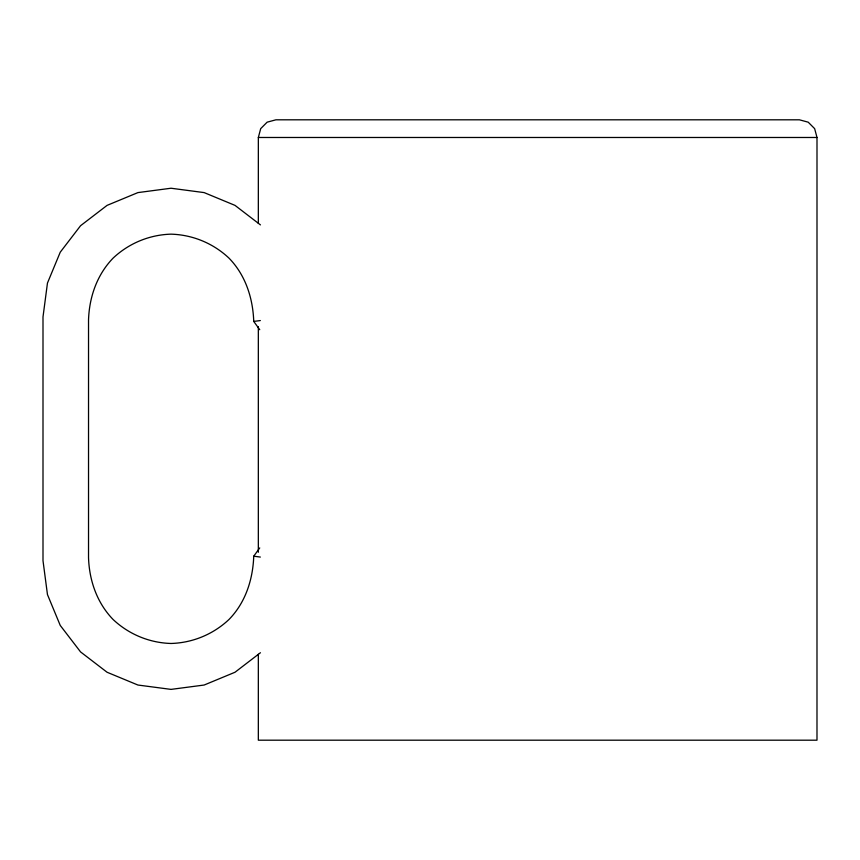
<?xml version="1.0" encoding="UTF-8"?>
<svg xmlns="http://www.w3.org/2000/svg" width="860" height="860" viewBox="0 0 860 860"><rect width="100%" height="100%" fill="white"/><g stroke="black" fill="none" stroke-linecap="round" stroke-linejoin="round"><path stroke-width="1.29" d="M258.333 654.277L258.333 740.191L816.989 740.191L817 137.482L814.646 128.645L808.207 122.184L799.413 119.809L275.931 119.809L267.137 122.174L260.698 128.645L258.344 137.482L258.333 223.385M258.333 552.26L258.333 326.746M259.741 547.917L253.743 556.194C252.904 579.5 245.562 602.495 229.029 619.447C213.291 634.304 192.672 642.85 171.032 643.474C149.403 642.85 128.785 634.304 113.047 619.447C96.976 602.838 89.279 580.521 88.526 557.678L88.526 319.952C89.279 297.108 96.976 274.791 113.047 258.172C128.785 243.315 149.403 234.78 171.032 234.156C192.672 234.78 213.291 243.315 229.029 258.172C245.562 275.135 252.904 298.13 253.743 321.425L259.741 329.702M260.44 652.729L235.006 672.251L204.142 685.033L171.032 689.387L137.923 685.033L107.07 672.251L80.571 651.923L60.243 625.424L47.461 594.572L43 560.666L43 316.964L47.461 283.058L60.243 252.206L80.571 225.707L107.07 205.379L137.923 192.597L171.032 188.232L204.142 192.597L235.006 205.379L260.44 224.89M253.743 321.425L260.354 320.554M258.344 137.482L817 137.482M253.743 556.194L260.354 557.065"/></g></svg>
